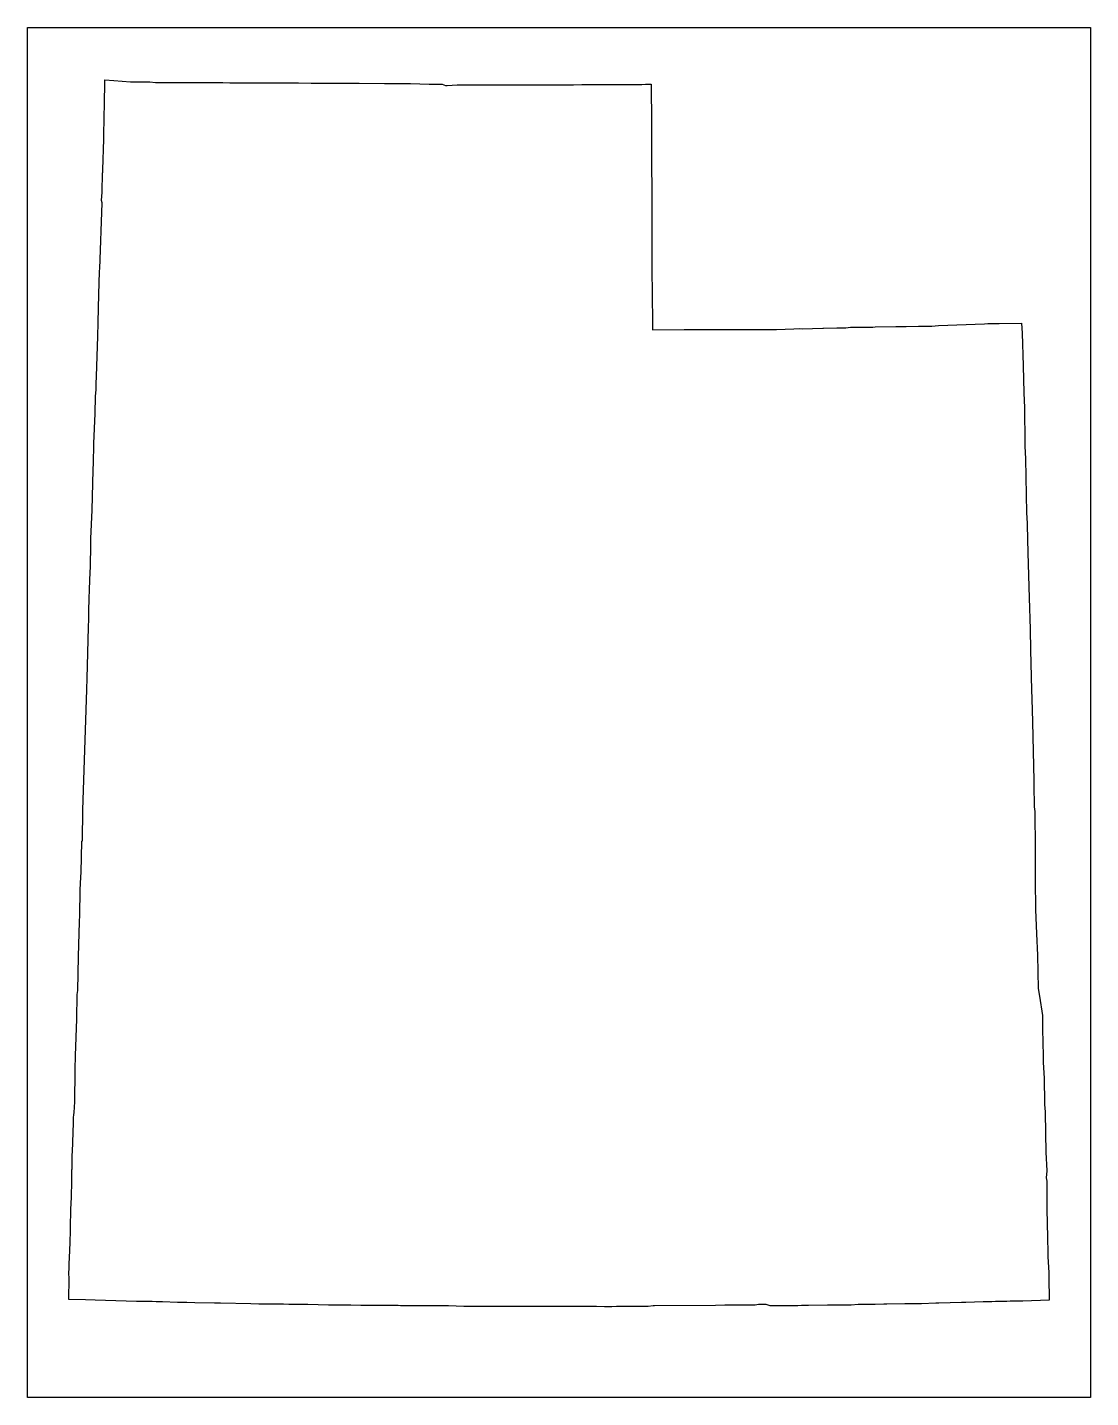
# Model space of a CAD drawing. Extents: x 0.1 to 8.4, y 0.1 to 10.8.
import ezdxf

# ---------------------------------------------------------------- set-up
doc = ezdxf.new("R2010")
doc.units = 0
doc.header["$MEASUREMENT"] = 0
doc.layers.add('STATE', color=7, linetype='CONTINUOUS')

# ---------------------------------------------------------------- blocks, each defined once
blk = doc.blocks.new('BLOCK_2')
at = {"layer": 'STATE'}
blk.add_lwpolyline([(0.093, 0.099), (0.093, 10.807), (8.405, 10.807), (8.405, 0.099), (0.093, 0.099)], dxfattribs=at)
at = {"layer": 'STATE', "color": 2}
blk.add_lwpolyline([(0.447, 2.019), (0.453, 2.246), (0.453, 2.289), (0.457, 2.309), (0.46, 2.326), (0.463, 2.409), (0.463, 2.436), (0.463, 2.492), (0.463, 2.516), (0.467, 2.546), (0.467, 2.662), (0.47, 2.772), (0.48, 3.056), (0.483, 3.249), (0.487, 3.279), (0.493, 3.546), (0.497, 3.729), (0.5, 3.813), (0.5, 3.819), (0.503, 3.866), (0.507, 4.066), (0.51, 4.166), (0.513, 4.206), (0.52, 4.443), (0.52, 4.446), (0.523, 4.449), (0.527, 4.693), (0.547, 5.316), (0.557, 5.633), (0.557, 5.636), (0.56, 5.719), (0.57, 6.12), (0.57, 6.123), (0.57, 6.133), (0.573, 6.17), (0.573, 6.183), (0.573, 6.196), (0.573, 6.216), (0.573, 6.25), (0.577, 6.34), (0.58, 6.413), (0.583, 6.553), (0.587, 6.586), (0.587, 6.596), (0.587, 6.65), (0.59, 6.706), (0.59, 6.776), (0.59, 6.786), (0.59, 6.79), (0.59, 6.806), (0.59, 6.813), (0.6, 7.033), (0.607, 7.35), (0.61, 7.403), (0.61, 7.413), (0.613, 7.533), (0.613, 7.536), (0.613, 7.556), (0.623, 7.79), (0.627, 7.923), (0.63, 7.976), (0.63, 7.986), (0.63, 7.996), (0.63, 8.016), (0.63, 8.033), (0.63, 8.04), (0.633, 8.063), (0.633, 8.08), (0.643, 8.39), (0.647, 8.5), (0.653, 8.723), (0.657, 8.896), (0.657, 8.903), (0.66, 8.92), (0.677, 9.437), (0.673, 9.453), (0.677, 9.52), (0.68, 9.67), (0.683, 9.673), (0.683, 9.693), (0.69, 9.933), (0.69, 9.94), (0.693, 10.123), (0.697, 10.19), (0.7, 10.397), (0.77, 10.393), (0.9, 10.38), (0.913, 10.38), (0.92, 10.38), (0.923, 10.38), (0.953, 10.38), (1.013, 10.38), (1.05, 10.38), (1.096, 10.377), (1.113, 10.377), (1.193, 10.377), (1.26, 10.377), (1.47, 10.377), (1.476, 10.377), (1.48, 10.377), (1.57, 10.377), (1.583, 10.377), (1.613, 10.377), (1.62, 10.377), (1.676, 10.373), (1.7, 10.373), (1.826, 10.373), (1.83, 10.373), (1.913, 10.373), (2.173, 10.373), (2.183, 10.373), (2.213, 10.373), (2.313, 10.37), (2.323, 10.37), (2.353, 10.37), (2.356, 10.37), (2.423, 10.37), (2.486, 10.37), (2.6, 10.37), (2.686, 10.37), (2.886, 10.367), (2.889, 10.367), (2.966, 10.367), (2.969, 10.367), (2.983, 10.367), (3.059, 10.367), (3.089, 10.367), (3.233, 10.363), (3.263, 10.363), (3.269, 10.363), (3.273, 10.363), (3.286, 10.363), (3.336, 10.363), (3.363, 10.353), (3.376, 10.353), (3.453, 10.357), (3.553, 10.357), (3.573, 10.357), (3.593, 10.357), (3.643, 10.357), (3.646, 10.357), (3.689, 10.357), (3.693, 10.357), (3.706, 10.357), (3.729, 10.357), (3.759, 10.357), (3.786, 10.357), (3.813, 10.357), (3.843, 10.357), (3.863, 10.357), (3.876, 10.357), (3.966, 10.357), (3.983, 10.357), (4.036, 10.357), (4.313, 10.357), (4.363, 10.357), (4.429, 10.36), (4.436, 10.36), (4.443, 10.36), (4.453, 10.36), (4.503, 10.36), (4.543, 10.36), (4.579, 10.36), (4.719, 10.36), (4.826, 10.36), (4.896, 10.36), (4.926, 10.363), (4.969, 10.363), (4.972, 10.053), (4.972, 9.937), (4.972, 9.933), (4.972, 9.917), (4.972, 9.91), (4.972, 9.713), (4.976, 9.557), (4.976, 9.53), (4.976, 9.513), (4.976, 9.503), (4.976, 9.49), (4.976, 9.447), (4.976, 9.17), (4.976, 9.136), (4.976, 8.93), (4.976, 8.923), (4.979, 8.506), (4.979, 8.443), (5.229, 8.446), (5.406, 8.446), (5.439, 8.446), (5.442, 8.446), (5.459, 8.446), (5.482, 8.446), (5.559, 8.446), (5.616, 8.446), (5.702, 8.446), (5.712, 8.446), (5.769, 8.446), (5.949, 8.446), (6.086, 8.45), (6.129, 8.453), (6.149, 8.45), (6.312, 8.456), (6.316, 8.456), (6.422, 8.46), (6.482, 8.46), (6.492, 8.46), (6.529, 8.463), (6.545, 8.463), (6.702, 8.463), (6.722, 8.466), (6.882, 8.47), (6.905, 8.47), (6.909, 8.47), (6.962, 8.47), (7.059, 8.473), (7.092, 8.473), (7.129, 8.473), (7.152, 8.473), (7.165, 8.473), (7.215, 8.476), (7.575, 8.49), (7.602, 8.493), (7.689, 8.493), (7.865, 8.496), (7.869, 8.416), (7.879, 8.163), (7.882, 7.95), (7.889, 7.833), (7.889, 7.77), (7.892, 7.62), (7.892, 7.616), (7.892, 7.54), (7.892, 7.533), (7.895, 7.436), (7.905, 7.013), (7.909, 6.933), (7.909, 6.916), (7.915, 6.7), (7.925, 6.35), (7.932, 6.103), (7.935, 5.939), (7.942, 5.629), (7.945, 5.559), (7.952, 5.379), (7.962, 4.919), (7.962, 4.899), (7.962, 4.886), (7.965, 4.719), (7.965, 4.716), (7.969, 4.679), (7.969, 4.569), (7.972, 4.496), (7.972, 4.439), (7.972, 4.296), (7.972, 4.286), (7.972, 4.143), (7.975, 3.913), (7.982, 3.723), (7.989, 3.556), (7.995, 3.296), (8.005, 3.236), (8.029, 3.086), (8.029, 3.063), (8.029, 3.023), (8.029, 2.979), (8.035, 2.769), (8.035, 2.766), (8.035, 2.719), (8.042, 2.592), (8.042, 2.542), (8.042, 2.526), (8.045, 2.469), (8.045, 2.456), (8.045, 2.389), (8.049, 2.332), (8.049, 2.302), (8.049, 2.292), (8.049, 2.279), (8.049, 2.272), (8.052, 2.222), (8.052, 2.219), (8.052, 2.132), (8.055, 2.052), (8.055, 2.039), (8.055, 2.016), (8.062, 1.872), (8.059, 1.816), (8.062, 1.789), (8.062, 1.786), (8.062, 1.769), (8.062, 1.756), (8.062, 1.576), (8.062, 1.546), (8.065, 1.486), (8.065, 1.472), (8.069, 1.339), (8.069, 1.336), (8.069, 1.319), (8.072, 1.262), (8.072, 1.252), (8.072, 1.246), (8.072, 1.199), (8.079, 1.076), (8.079, 1.069), (8.079, 1.046), (8.079, 1.026), (8.079, 1.002), (8.079, 0.999), (8.082, 0.902), (8.082, 0.899), (8.082, 0.859), (7.875, 0.852), (7.795, 0.852), (7.775, 0.852), (7.749, 0.849), (7.742, 0.849), (7.739, 0.849), (7.662, 0.849), (7.632, 0.846), (7.609, 0.846), (7.599, 0.846), (7.572, 0.846), (7.569, 0.846), (7.565, 0.846), (7.429, 0.842), (7.395, 0.842), (7.219, 0.836), (7.212, 0.836), (7.195, 0.836), (7.082, 0.832), (7.065, 0.832), (6.959, 0.832), (6.952, 0.832), (6.812, 0.829), (6.789, 0.829), (6.722, 0.826), (6.619, 0.826), (6.589, 0.826), (6.532, 0.822), (6.529, 0.822), (6.525, 0.822), (6.505, 0.822), (6.475, 0.822), (6.449, 0.822), (6.395, 0.822), (6.369, 0.822), (6.349, 0.822), (6.199, 0.819), (6.146, 0.819), (6.116, 0.816), (6.089, 0.816), (6.032, 0.816), (6.006, 0.816), (5.976, 0.816), (5.949, 0.816), (5.906, 0.816), (5.899, 0.816), (5.869, 0.826), (5.866, 0.826), (5.852, 0.826), (5.839, 0.826), (5.809, 0.826), (5.782, 0.822), (5.756, 0.822), (5.702, 0.822), (5.696, 0.822), (5.672, 0.822), (5.662, 0.822), (5.546, 0.822), (5.472, 0.819), (4.996, 0.816), (4.986, 0.816), (4.946, 0.812), (4.882, 0.812), (4.876, 0.812), (4.872, 0.812), (4.869, 0.812), (4.729, 0.812), (4.716, 0.812), (4.702, 0.812), (4.699, 0.812), (4.662, 0.809), (4.632, 0.809), (4.606, 0.809), (4.543, 0.812), (4.532, 0.812), (4.489, 0.812), (4.486, 0.812), (4.483, 0.812), (4.479, 0.812), (4.476, 0.812), (4.473, 0.812), (4.469, 0.812), (4.466, 0.812), (4.459, 0.812), (4.456, 0.812), (4.213, 0.812), (4.116, 0.812), (4.109, 0.812), (4.049, 0.812), (3.996, 0.812), (3.763, 0.812), (3.506, 0.812), (3.386, 0.816), (3.206, 0.816), (3.009, 0.816), (2.993, 0.819), (2.983, 0.819), (2.909, 0.819), (2.849, 0.819), (2.816, 0.819), (2.746, 0.819), (2.736, 0.819), (2.729, 0.819), (2.723, 0.819), (2.716, 0.819), (2.7, 0.819), (2.623, 0.822), (2.446, 0.822), (2.286, 0.826), (2.236, 0.826), (2.18, 0.826), (2.136, 0.826), (2.096, 0.829), (2.08, 0.829), (2.076, 0.829), (2.01, 0.829), (2, 0.829), (1.903, 0.829), (1.84, 0.832), (1.603, 0.836), (1.556, 0.836), (1.403, 0.839), (1.34, 0.842), (1.32, 0.842), (1.266, 0.842), (1.15, 0.846), (1.1, 0.846), (1.07, 0.849), (0.946, 0.849), (0.623, 0.859), (0.547, 0.862), (0.417, 0.866), (0.42, 1.032), (0.42, 1.039), (0.417, 1.062), (0.42, 1.122), (0.42, 1.146), (0.423, 1.192), (0.427, 1.312), (0.43, 1.406), (0.43, 1.409), (0.43, 1.426), (0.433, 1.572), (0.437, 1.662), (0.437, 1.689), (0.44, 1.766), (0.44, 1.806), (0.44, 1.826), (0.44, 1.852), (0.44, 1.879), (0.44, 1.882), (0.443, 1.882), (0.443, 1.996), (0.447, 2.019)], dxfattribs=at)

msp = doc.modelspace()

# ---------------------------------------------------------------- block references
at = {"layer": 'STATE'}
msp.add_blockref('BLOCK_2', (0, 0), dxfattribs=at)

doc.saveas('drawing.dxf')
